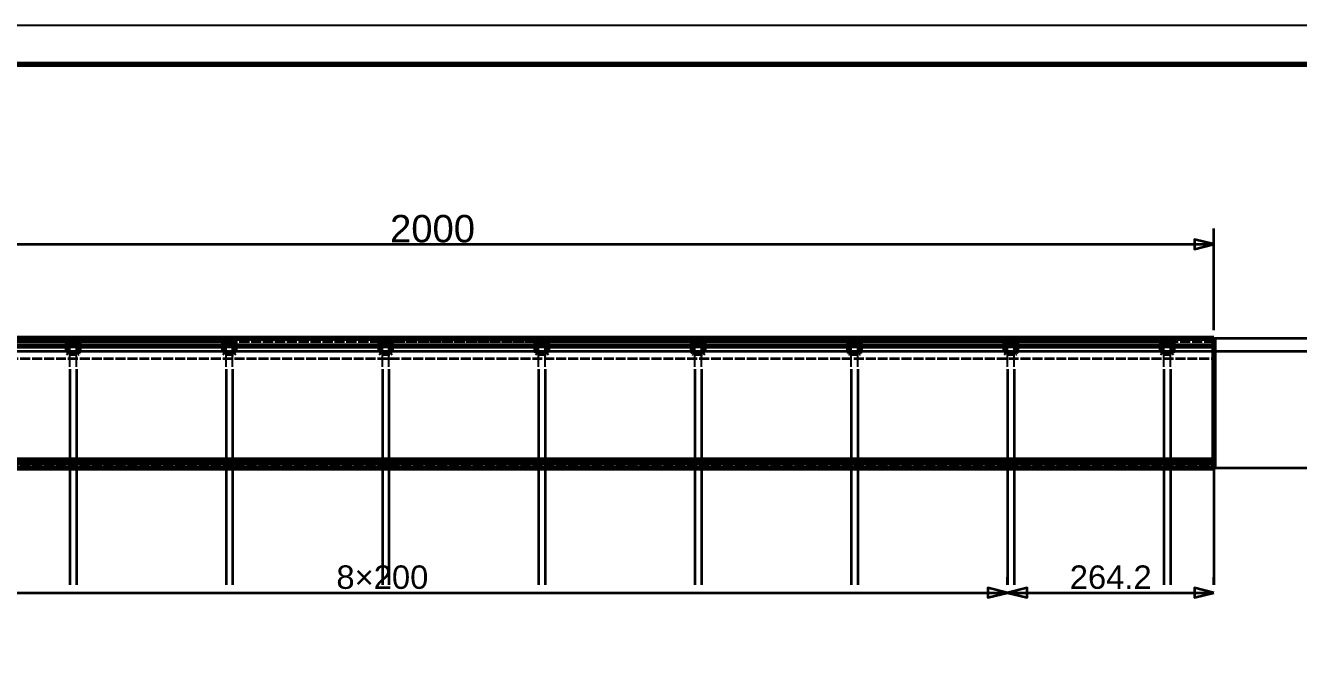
# Model space of a CAD drawing. Header units: millimetres. Extents: x 0 to 420, y 0 to 297.
# Drawn here: x 112.9 to 275.8, y 216.1 to 297 of the extents above; entities that cross this region are included whole.
import ezdxf
from ezdxf.enums import TextEntityAlignment as Align

# ---------------------------------------------------------------- set-up
doc = ezdxf.new("R2010")
doc.units = ezdxf.units.MM
doc.linetypes.add('CENTER', pattern=[5.08, 3.175, -0.635, 0.635, -0.635])
doc.linetypes.add('DASHED', pattern=[1.524, 1.27, -0.254])
doc.styles.add('GOST', font='Arial')

msp = doc.modelspace()

# ---------------------------------------------------------------- linework, layer by layer
at = {"color": 7, "lineweight": 35}
for p, q in [((265, 258), (265, 271)), ((65, 269), (265, 269)), ((265, 257), (280, 257)), ((80.88, 255.3), (280, 255.3)), ((81.72, 255.3), (280, 255.3)), ((100.88, 255.3), (280, 255.3)), ((101.72, 255.3), (280, 255.3)), ((120.88, 255.3), (280, 255.3)), ((121.72, 255.3), (280, 255.3)), ((140.88, 255.3), (280, 255.3)), ((141.72, 255.3), (280, 255.3)), ((160.88, 255.3), (280, 255.3)), ((161.72, 255.3), (280, 255.3)), ((180.88, 255.3), (280, 255.3)), ((181.72, 255.3), (280, 255.3)), ((200.88, 255.3), (280, 255.3)), ((201.72, 255.3), (280, 255.3)), ((220.88, 255.3), (280, 255.3)), ((221.72, 255.3), (280, 255.3)), ((240.88, 255.3), (280, 255.3)), ((241.72, 255.3), (280, 255.3)), ((260.88, 255.3), (280, 255.3)), ((261.72, 255.3), (280, 255.3)), ((118.58, 253), (118.58, 225.4)), ((119.42, 253), (119.42, 225.4)), ((138.58, 253), (138.58, 225.4)), ((139.42, 253), (139.42, 225.4)), ((158.58, 253), (158.58, 225.4)), ((159.42, 253), (159.42, 225.4)), ((178.58, 253), (178.58, 225.4)), ((179.42, 253), (179.42, 225.4)), ((198.58, 253), (198.58, 225.4)), ((199.42, 253), (199.42, 225.4)), ((218.58, 253), (218.58, 225.4)), ((219.42, 253), (219.42, 225.4)), ((238.58, 253), (238.58, 225.4)), ((239.42, 253), (239.42, 225.4)), ((258.58, 253), (258.58, 225.4)), ((259.42, 253), (259.42, 225.4)), ((265, 240.4), (265, 225.4)), ((265, 240.4), (280, 240.4)), ((238.58, 225.4), (238.58, 226.4)), ((238.58, 225.4), (238.58, 226.4)), ((265, 225.4), (265, 226.4)), ((78.58, 224.4), (238.58, 224.4)), ((238.58, 224.4), (265, 224.4))]:
    msp.add_line(p, q, dxfattribs=at)
at = {"color": 5, "linetype": 'DASHED', "lineweight": 35}
for p, q in [((265, 256.5), (65, 256.5)), ((118.28, 256.5), (99.72, 256.5)), ((118.28, 257), (119.72, 257)), ((118.28, 257), (118.28, 256.5)), ((118.28, 256.5), (118.28, 256.5)), ((118.28, 256.5), (118.28, 256.49)), ((118.28, 256.49), (118.28, 256.47)), ((118.28, 256.47), (118.28, 256.45)), ((118.28, 256.45), (118.28, 256.42)), ((118.28, 256.42), (118.28, 256.39)), ((118.28, 256.39), (118.28, 256.35)), ((118.28, 256.35), (118.28, 256.31)), ((118.28, 256.31), (118.28, 256.27)), ((118.28, 256.27), (118.28, 256.22)), ((118.28, 256.22), (118.28, 256.17)), ((118.28, 256.17), (118.28, 256.11)), ((118.28, 256.11), (118.28, 256.06)), ((118.28, 256.06), (118.28, 256)), ((118.28, 256), (118.28, 255.3)), ((119.72, 257), (119.72, 256.5)), ((138.28, 256.5), (119.72, 256.5)), ((119.72, 256.49), (119.72, 256.5)), ((119.72, 256.5), (119.72, 256.5)), ((119.72, 256.47), (119.72, 256.49)), ((119.72, 256.45), (119.72, 256.47)), ((119.72, 256.42), (119.72, 256.45)), ((119.72, 256.39), (119.72, 256.42)), ((119.72, 256.35), (119.72, 256.39)), ((119.72, 256.31), (119.72, 256.35)), ((119.72, 256.27), (119.72, 256.31)), ((119.72, 256.22), (119.72, 256.27)), ((119.72, 256.17), (119.72, 256.22)), ((119.72, 256.11), (119.72, 256.17)), ((119.72, 256.06), (119.72, 256.11)), ((119.72, 256), (119.72, 256.06)), ((119.72, 255.3), (119.72, 256)), ((138.28, 257), (139.72, 257)), ((138.28, 257), (138.28, 256.5)), ((138.28, 256.5), (138.28, 256.5)), ((138.28, 256.5), (138.28, 256.49)), ((138.28, 256.49), (138.28, 256.47)), ((138.28, 256.47), (138.28, 256.45)), ((138.28, 256.45), (138.28, 256.42)), ((138.28, 256.42), (138.28, 256.39)), ((138.28, 256.39), (138.28, 256.35)), ((138.28, 256.35), (138.28, 256.31)), ((138.28, 256.31), (138.28, 256.27)), ((138.28, 256.27), (138.28, 256.22)), ((138.28, 256.22), (138.28, 256.17)), ((138.28, 256.17), (138.28, 256.11)), ((138.28, 256.11), (138.28, 256.06)), ((138.28, 256.06), (138.28, 256)), ((138.28, 256), (138.28, 255.3)), ((139.72, 257), (139.72, 256.5)), ((158.28, 256.5), (139.72, 256.5)), ((139.72, 256.49), (139.72, 256.5)), ((139.72, 256.5), (139.72, 256.5)), ((139.72, 256.47), (139.72, 256.49)), ((139.72, 256.45), (139.72, 256.47)), ((139.72, 256.42), (139.72, 256.45)), ((139.72, 256.39), (139.72, 256.42)), ((139.72, 256.35), (139.72, 256.39)), ((139.72, 256.31), (139.72, 256.35)), ((139.72, 256.27), (139.72, 256.31)), ((139.72, 256.22), (139.72, 256.27)), ((139.72, 256.17), (139.72, 256.22)), ((139.72, 256.11), (139.72, 256.17)), ((139.72, 256.06), (139.72, 256.11)), ((139.72, 256), (139.72, 256.06)), ((139.72, 255.3), (139.72, 256)), ((158.28, 257), (159.72, 257)), ((158.28, 257), (158.28, 256.5)), ((158.28, 256.5), (158.28, 256.5)), ((158.28, 256.5), (158.28, 256.49)), ((158.28, 256.49), (158.28, 256.47)), ((158.28, 256.47), (158.28, 256.45)), ((158.28, 256.45), (158.28, 256.42)), ((158.28, 256.42), (158.28, 256.39)), ((158.28, 256.39), (158.28, 256.35)), ((158.28, 256.35), (158.28, 256.31)), ((158.28, 256.31), (158.28, 256.27)), ((158.28, 256.27), (158.28, 256.22)), ((158.28, 256.22), (158.28, 256.17)), ((158.28, 256.17), (158.28, 256.11)), ((158.28, 256.11), (158.28, 256.06)), ((158.28, 256.06), (158.28, 256)), ((158.28, 256), (158.28, 255.3)), ((159.72, 257), (159.72, 256.5)), ((178.28, 256.5), (159.72, 256.5)), ((159.72, 256.49), (159.72, 256.5)), ((159.72, 256.5), (159.72, 256.5)), ((159.72, 256.47), (159.72, 256.49)), ((159.72, 256.45), (159.72, 256.47)), ((159.72, 256.42), (159.72, 256.45)), ((159.72, 256.39), (159.72, 256.42)), ((159.72, 256.35), (159.72, 256.39)), ((159.72, 256.31), (159.72, 256.35)), ((159.72, 256.27), (159.72, 256.31)), ((159.72, 256.22), (159.72, 256.27)), ((159.72, 256.17), (159.72, 256.22)), ((159.72, 256.11), (159.72, 256.17)), ((159.72, 256.06), (159.72, 256.11)), ((159.72, 256), (159.72, 256.06)), ((159.72, 255.3), (159.72, 256)), ((178.28, 257), (179.72, 257)), ((178.28, 257), (178.28, 256.5)), ((178.28, 256.5), (178.28, 256.5)), ((178.28, 256.5), (178.28, 256.49)), ((178.28, 256.49), (178.28, 256.47)), ((178.28, 256.47), (178.28, 256.45)), ((178.28, 256.45), (178.28, 256.42)), ((178.28, 256.42), (178.28, 256.39)), ((178.28, 256.39), (178.28, 256.35)), ((178.28, 256.35), (178.28, 256.31)), ((178.28, 256.31), (178.28, 256.27)), ((178.28, 256.27), (178.28, 256.22)), ((178.28, 256.22), (178.28, 256.17)), ((178.28, 256.17), (178.28, 256.11)), ((178.28, 256.11), (178.28, 256.06)), ((178.28, 256.06), (178.28, 256)), ((178.28, 256), (178.28, 255.3)), ((179.72, 257), (179.72, 256.5)), ((198.28, 256.5), (179.72, 256.5)), ((179.72, 256.49), (179.72, 256.5)), ((179.72, 256.5), (179.72, 256.5)), ((179.72, 256.47), (179.72, 256.49)), ((179.72, 256.45), (179.72, 256.47)), ((179.72, 256.42), (179.72, 256.45)), ((179.72, 256.39), (179.72, 256.42)), ((179.72, 256.35), (179.72, 256.39)), ((179.72, 256.31), (179.72, 256.35)), ((179.72, 256.27), (179.72, 256.31)), ((179.72, 256.22), (179.72, 256.27)), ((179.72, 256.17), (179.72, 256.22)), ((179.72, 256.11), (179.72, 256.17)), ((179.72, 256.06), (179.72, 256.11)), ((179.72, 256), (179.72, 256.06)), ((179.72, 255.3), (179.72, 256)), ((198.28, 257), (199.72, 257)), ((198.28, 257), (198.28, 256.5)), ((198.28, 256.5), (198.28, 256.5)), ((198.28, 256.5), (198.28, 256.49)), ((198.28, 256.49), (198.28, 256.47)), ((198.28, 256.47), (198.28, 256.45)), ((198.28, 256.45), (198.28, 256.42)), ((198.28, 256.42), (198.28, 256.39)), ((198.28, 256.39), (198.28, 256.35)), ((198.28, 256.35), (198.28, 256.31)), ((198.28, 256.31), (198.28, 256.27)), ((198.28, 256.27), (198.28, 256.22)), ((198.28, 256.22), (198.28, 256.17)), ((198.28, 256.17), (198.28, 256.11)), ((198.28, 256.11), (198.28, 256.06)), ((198.28, 256.06), (198.28, 256)), ((198.28, 256), (198.28, 255.3)), ((199.72, 257), (199.72, 256.5)), ((218.28, 256.5), (199.72, 256.5)), ((199.72, 256.49), (199.72, 256.5)), ((199.72, 256.5), (199.72, 256.5)), ((199.72, 256.47), (199.72, 256.49)), ((199.72, 256.45), (199.72, 256.47)), ((199.72, 256.42), (199.72, 256.45)), ((199.72, 256.39), (199.72, 256.42)), ((199.72, 256.35), (199.72, 256.39)), ((199.72, 256.31), (199.72, 256.35)), ((199.72, 256.27), (199.72, 256.31)), ((199.72, 256.22), (199.72, 256.27)), ((199.72, 256.17), (199.72, 256.22)), ((199.72, 256.11), (199.72, 256.17)), ((199.72, 256.06), (199.72, 256.11)), ((199.72, 256), (199.72, 256.06)), ((199.72, 255.3), (199.72, 256)), ((218.28, 257), (219.72, 257)), ((218.28, 257), (218.28, 256.5)), ((218.28, 256.5), (218.28, 256.5)), ((218.28, 256.5), (218.28, 256.49)), ((218.28, 256.49), (218.28, 256.47)), ((218.28, 256.47), (218.28, 256.45)), ((218.28, 256.45), (218.28, 256.42)), ((218.28, 256.42), (218.28, 256.39)), ((218.28, 256.39), (218.28, 256.35)), ((218.28, 256.35), (218.28, 256.31)), ((218.28, 256.31), (218.28, 256.27)), ((218.28, 256.27), (218.28, 256.22)), ((218.28, 256.22), (218.28, 256.17)), ((218.28, 256.17), (218.28, 256.11)), ((218.28, 256.11), (218.28, 256.06)), ((218.28, 256.06), (218.28, 256)), ((218.28, 256), (218.28, 255.3)), ((219.72, 257), (219.72, 256.5)), ((238.28, 256.5), (219.72, 256.5)), ((219.72, 256.49), (219.72, 256.5)), ((219.72, 256.5), (219.72, 256.5)), ((219.72, 256.47), (219.72, 256.49)), ((219.72, 256.45), (219.72, 256.47)), ((219.72, 256.42), (219.72, 256.45)), ((219.72, 256.39), (219.72, 256.42)), ((219.72, 256.35), (219.72, 256.39)), ((219.72, 256.31), (219.72, 256.35)), ((219.72, 256.27), (219.72, 256.31)), ((219.72, 256.22), (219.72, 256.27)), ((219.72, 256.17), (219.72, 256.22)), ((219.72, 256.11), (219.72, 256.17)), ((219.72, 256.06), (219.72, 256.11)), ((219.72, 256), (219.72, 256.06)), ((219.72, 255.3), (219.72, 256)), ((238.28, 257), (239.72, 257)), ((238.28, 257), (238.28, 256.5)), ((238.28, 256.5), (238.28, 256.5)), ((238.28, 256.5), (238.28, 256.49)), ((238.28, 256.49), (238.28, 256.47)), ((238.28, 256.47), (238.28, 256.45)), ((238.28, 256.45), (238.28, 256.42)), ((238.28, 256.42), (238.28, 256.39)), ((238.28, 256.39), (238.28, 256.35)), ((238.28, 256.35), (238.28, 256.31)), ((238.28, 256.31), (238.28, 256.27)), ((238.28, 256.27), (238.28, 256.22)), ((238.28, 256.22), (238.28, 256.17)), ((238.28, 256.17), (238.28, 256.11)), ((238.28, 256.11), (238.28, 256.06)), ((238.28, 256.06), (238.28, 256)), ((238.28, 256), (238.28, 255.3)), ((239.72, 257), (239.72, 256.5)), ((258.28, 256.5), (239.72, 256.5)), ((239.72, 256.49), (239.72, 256.5)), ((239.72, 256.5), (239.72, 256.5)), ((239.72, 256.47), (239.72, 256.49)), ((239.72, 256.45), (239.72, 256.47)), ((239.72, 256.42), (239.72, 256.45)), ((239.72, 256.39), (239.72, 256.42)), ((239.72, 256.35), (239.72, 256.39)), ((239.72, 256.31), (239.72, 256.35)), ((239.72, 256.27), (239.72, 256.31)), ((239.72, 256.22), (239.72, 256.27)), ((239.72, 256.17), (239.72, 256.22)), ((239.72, 256.11), (239.72, 256.17)), ((239.72, 256.06), (239.72, 256.11)), ((239.72, 256), (239.72, 256.06)), ((239.72, 255.3), (239.72, 256)), ((258.28, 257), (259.72, 257)), ((258.28, 257), (258.28, 256.5)), ((258.28, 256.5), (258.28, 256.5)), ((258.28, 256.5), (258.28, 256.49)), ((258.28, 256.49), (258.28, 256.47)), ((258.28, 256.47), (258.28, 256.45)), ((258.28, 256.45), (258.28, 256.42)), ((258.28, 256.42), (258.28, 256.39)), ((258.28, 256.39), (258.28, 256.35)), ((258.28, 256.35), (258.28, 256.31)), ((258.28, 256.31), (258.28, 256.27)), ((258.28, 256.27), (258.28, 256.22)), ((258.28, 256.22), (258.28, 256.17)), ((258.28, 256.17), (258.28, 256.11)), ((258.28, 256.11), (258.28, 256.06)), ((258.28, 256.06), (258.28, 256)), ((258.28, 256), (258.28, 255.3)), ((259.72, 257), (259.72, 256.5)), ((265, 256.5), (259.72, 256.5)), ((259.72, 256.49), (259.72, 256.5)), ((259.72, 256.5), (259.72, 256.5)), ((259.72, 256.47), (259.72, 256.49)), ((259.72, 256.45), (259.72, 256.47)), ((259.72, 256.42), (259.72, 256.45)), ((259.72, 256.39), (259.72, 256.42)), ((259.72, 256.35), (259.72, 256.39)), ((259.72, 256.31), (259.72, 256.35)), ((259.72, 256.27), (259.72, 256.31)), ((259.72, 256.22), (259.72, 256.27)), ((259.72, 256.17), (259.72, 256.22)), ((259.72, 256.11), (259.72, 256.17)), ((259.72, 256.06), (259.72, 256.11)), ((259.72, 256), (259.72, 256.06)), ((259.72, 255.3), (259.72, 256)), ((265, 256.99), (265, 257)), ((265, 256.97), (265, 256.99)), ((265, 256.94), (265, 256.97)), ((265, 256.9), (265, 256.94)), ((265, 256.85), (265, 256.9)), ((265, 256.78), (265, 256.85)), ((265, 256.71), (265, 256.78)), ((265, 256.62), (265, 256.71)), ((265, 256.53), (265, 256.62)), ((265, 256.43), (265, 256.53)), ((265, 256.5), (265, 256.5)), ((265, 256.5), (265, 256.49)), ((265, 256.49), (265, 256.5)), ((265, 256.5), (265, 256.5)), ((265, 256.49), (265, 256.47)), ((265, 256.47), (265, 256.49)), ((265, 256.47), (265, 256.45)), ((265, 256.45), (265, 256.47)), ((265, 256.45), (265, 256.42)), ((265, 256.42), (265, 256.45)), ((265, 256.33), (265, 256.43)), ((265, 256.42), (265, 256.39)), ((265, 256.39), (265, 256.42)), ((265, 256.39), (265, 256.35)), ((265, 256.35), (265, 256.39)), ((265, 256.35), (265, 256.31)), ((265, 256.31), (265, 256.35)), ((265, 256.22), (265, 256.33)), ((265, 256.31), (265, 256.27)), ((265, 256.27), (265, 256.31)), ((265, 256.27), (265, 256.22)), ((265, 256.22), (265, 256.27)), ((265, 256.11), (265, 256.22)), ((265, 256.22), (265, 256.17)), ((265, 256.17), (265, 256.22)), ((265, 256.17), (265, 256.11)), ((265, 256.11), (265, 256.17)), ((265, 256), (265, 256.11)), ((265, 256.11), (265, 256.06)), ((265, 256.06), (265, 256.11)), ((265, 256.06), (265, 256)), ((265, 256), (265, 256.06)), ((265, 254.4), (265, 256)), ((265, 256), (265, 254.4)), ((265, 241.4), (265, 256)), ((65, 254.4), (265, 254.4)), ((65, 254.4), (265, 254.4)), ((118.3, 255.19), (118.28, 255.3)), ((118.37, 255.09), (118.3, 255.19)), ((118.47, 255.02), (118.37, 255.09)), ((118.58, 255), (118.47, 255.02)), ((118.58, 255), (119.42, 255)), ((119.53, 255.02), (119.42, 255)), ((119.63, 255.09), (119.53, 255.02)), ((119.7, 255.19), (119.63, 255.09)), ((119.72, 255.3), (119.7, 255.19)), ((138.3, 255.19), (138.28, 255.3)), ((138.37, 255.09), (138.3, 255.19)), ((138.47, 255.02), (138.37, 255.09)), ((138.58, 255), (138.47, 255.02)), ((138.58, 255), (139.42, 255)), ((139.53, 255.02), (139.42, 255)), ((139.63, 255.09), (139.53, 255.02)), ((139.7, 255.19), (139.63, 255.09)), ((139.72, 255.3), (139.7, 255.19)), ((158.3, 255.19), (158.28, 255.3)), ((158.37, 255.09), (158.3, 255.19)), ((158.47, 255.02), (158.37, 255.09)), ((158.58, 255), (158.47, 255.02)), ((158.58, 255), (159.42, 255)), ((159.53, 255.02), (159.42, 255)), ((159.63, 255.09), (159.53, 255.02)), ((159.7, 255.19), (159.63, 255.09)), ((159.72, 255.3), (159.7, 255.19)), ((178.3, 255.19), (178.28, 255.3)), ((178.37, 255.09), (178.3, 255.19)), ((178.47, 255.02), (178.37, 255.09)), ((178.58, 255), (178.47, 255.02)), ((178.58, 255), (179.42, 255)), ((179.53, 255.02), (179.42, 255)), ((179.63, 255.09), (179.53, 255.02)), ((179.7, 255.19), (179.63, 255.09)), ((179.72, 255.3), (179.7, 255.19)), ((198.3, 255.19), (198.28, 255.3)), ((198.37, 255.09), (198.3, 255.19)), ((198.47, 255.02), (198.37, 255.09)), ((198.58, 255), (198.47, 255.02)), ((198.58, 255), (199.42, 255)), ((199.53, 255.02), (199.42, 255)), ((199.63, 255.09), (199.53, 255.02)), ((199.7, 255.19), (199.63, 255.09)), ((199.72, 255.3), (199.7, 255.19)), ((218.3, 255.19), (218.28, 255.3)), ((218.37, 255.09), (218.3, 255.19)), ((218.47, 255.02), (218.37, 255.09)), ((218.58, 255), (218.47, 255.02)), ((218.58, 255), (219.42, 255)), ((219.53, 255.02), (219.42, 255)), ((219.63, 255.09), (219.53, 255.02)), ((219.7, 255.19), (219.63, 255.09)), ((219.72, 255.3), (219.7, 255.19)), ((238.3, 255.19), (238.28, 255.3)), ((238.37, 255.09), (238.3, 255.19)), ((238.47, 255.02), (238.37, 255.09)), ((238.58, 255), (238.47, 255.02)), ((238.58, 255), (239.42, 255)), ((239.53, 255.02), (239.42, 255)), ((239.63, 255.09), (239.53, 255.02)), ((239.7, 255.19), (239.63, 255.09)), ((239.72, 255.3), (239.7, 255.19)), ((258.3, 255.19), (258.28, 255.3)), ((258.37, 255.09), (258.3, 255.19)), ((258.47, 255.02), (258.37, 255.09)), ((258.58, 255), (258.47, 255.02)), ((258.58, 255), (259.42, 255)), ((259.53, 255.02), (259.42, 255)), ((259.63, 255.09), (259.53, 255.02)), ((259.7, 255.19), (259.63, 255.09)), ((259.72, 255.3), (259.7, 255.19)), ((265, 241.34), (265, 241.4)), ((265, 241.29), (265, 241.34)), ((265, 241.23), (265, 241.29)), ((265, 241.18), (265, 241.23)), ((265, 241.13), (265, 241.18)), ((265, 241.09), (265, 241.13)), ((265, 240.9), (65, 240.9)), ((65, 240.9), (265, 240.9)), ((265, 240.4), (65, 240.4)), ((265, 241.05), (265, 241.09)), ((265, 241.01), (265, 241.05)), ((265, 240.98), (265, 241.01)), ((265, 240.95), (265, 240.98)), ((265, 240.93), (265, 240.95)), ((265, 240.91), (265, 240.93)), ((265, 240.9), (265, 240.91)), ((265, 240.9), (265, 240.9)), ((265, 240.4), (265, 240.9))]:
    msp.add_line(p, q, dxfattribs=at)
at = {"color": 1, "lineweight": 70}
for p, q in [((99.72, 257), (118.28, 257)), ((99.72, 257), (118.28, 257)), ((99.72, 256), (118.28, 256)), ((118.28, 256.99), (118.28, 257)), ((118.28, 257), (118.37, 257)), ((118.28, 256.97), (118.28, 256.99)), ((118.28, 256.94), (118.28, 256.97)), ((118.28, 256.9), (118.28, 256.94)), ((118.28, 256.85), (118.28, 256.9)), ((118.28, 256.78), (118.28, 256.85)), ((118.28, 256.71), (118.28, 256.78)), ((118.28, 256.62), (118.28, 256.71)), ((118.28, 256.53), (118.28, 256.62)), ((118.28, 256.43), (118.28, 256.53)), ((118.37, 256.5), (118.28, 256.5)), ((118.28, 256.33), (118.28, 256.43)), ((118.28, 256.22), (118.28, 256.33)), ((118.28, 256.11), (118.28, 256.22)), ((118.28, 256), (118.28, 256.11)), ((118.28, 255.3), (118.28, 256)), ((119.72, 256), (118.28, 256)), ((118.37, 257), (118.46, 257)), ((118.46, 256.5), (118.37, 256.5)), ((118.46, 257), (118.56, 257)), ((118.56, 256.5), (118.46, 256.5)), ((118.56, 257), (118.66, 257)), ((118.66, 256.5), (118.56, 256.5)), ((118.66, 257), (118.77, 257)), ((118.77, 256.5), (118.66, 256.5)), ((118.77, 257), (118.89, 257)), ((118.89, 256.5), (118.77, 256.5)), ((118.89, 257), (119, 257)), ((119, 256.5), (118.89, 256.5)), ((119, 257), (119.11, 257)), ((119.11, 256.5), (119, 256.5)), ((119.11, 257), (119.23, 257)), ((119.23, 256.5), (119.11, 256.5)), ((119.23, 257), (119.34, 257)), ((119.34, 256.5), (119.23, 256.5)), ((119.34, 257), (119.44, 257)), ((119.44, 256.5), (119.34, 256.5)), ((119.44, 257), (119.54, 257)), ((119.54, 256.5), (119.44, 256.5)), ((119.54, 257), (119.63, 257)), ((119.63, 256.5), (119.54, 256.5)), ((119.63, 257), (119.72, 257)), ((119.72, 256.5), (119.63, 256.5)), ((119.72, 257), (138.28, 257)), ((119.72, 257), (119.72, 256.99)), ((119.72, 257), (138.28, 257)), ((119.72, 256.99), (119.72, 256.97)), ((119.72, 256.97), (119.72, 256.94)), ((119.72, 256.94), (119.72, 256.9)), ((119.72, 256.9), (119.72, 256.85)), ((119.72, 256.85), (119.72, 256.78)), ((119.72, 256.78), (119.72, 256.71)), ((119.72, 256.71), (119.72, 256.62)), ((119.72, 256.62), (119.72, 256.53)), ((119.72, 256.53), (119.72, 256.43)), ((119.72, 256.43), (119.72, 256.33)), ((119.72, 256.33), (119.72, 256.22)), ((119.72, 256.22), (119.72, 256.11)), ((119.72, 256.11), (119.72, 256)), ((119.72, 256), (119.72, 255.3)), ((119.72, 256), (138.28, 256)), ((138.28, 256.99), (138.28, 257)), ((138.28, 257), (138.37, 257)), ((138.28, 256.97), (138.28, 256.99)), ((138.28, 256.94), (138.28, 256.97)), ((138.28, 256.9), (138.28, 256.94)), ((138.28, 256.85), (138.28, 256.9)), ((138.28, 256.78), (138.28, 256.85)), ((138.28, 256.71), (138.28, 256.78)), ((138.28, 256.62), (138.28, 256.71)), ((138.28, 256.53), (138.28, 256.62)), ((138.28, 256.43), (138.28, 256.53)), ((138.37, 256.5), (138.28, 256.5)), ((138.28, 256.33), (138.28, 256.43)), ((138.28, 256.22), (138.28, 256.33)), ((138.28, 256.11), (138.28, 256.22)), ((138.28, 256), (138.28, 256.11)), ((138.28, 255.3), (138.28, 256)), ((139.72, 256), (138.28, 256)), ((138.37, 257), (138.46, 257)), ((138.46, 256.5), (138.37, 256.5)), ((138.46, 257), (138.56, 257)), ((138.56, 256.5), (138.46, 256.5)), ((138.56, 257), (138.66, 257)), ((138.66, 256.5), (138.56, 256.5)), ((138.66, 257), (138.77, 257)), ((138.77, 256.5), (138.66, 256.5)), ((138.77, 257), (138.89, 257)), ((138.89, 256.5), (138.77, 256.5)), ((138.89, 257), (139, 257)), ((139, 256.5), (138.89, 256.5)), ((139, 257), (139.11, 257)), ((139.11, 256.5), (139, 256.5)), ((139.11, 257), (139.23, 257)), ((139.23, 256.5), (139.11, 256.5)), ((139.23, 257), (139.34, 257)), ((139.34, 256.5), (139.23, 256.5)), ((139.34, 257), (139.44, 257)), ((139.44, 256.5), (139.34, 256.5)), ((139.44, 257), (139.54, 257)), ((139.54, 256.5), (139.44, 256.5)), ((139.54, 257), (139.63, 257)), ((139.63, 256.5), (139.54, 256.5)), ((139.63, 257), (139.72, 257)), ((139.72, 256.5), (139.63, 256.5)), ((139.72, 257), (158.28, 257)), ((139.72, 257), (139.72, 256.99)), ((139.72, 257), (158.28, 257)), ((139.72, 256.99), (139.72, 256.97)), ((139.72, 256.97), (139.72, 256.94)), ((139.72, 256.94), (139.72, 256.9)), ((139.72, 256.9), (139.72, 256.85)), ((139.72, 256.85), (139.72, 256.78)), ((139.72, 256.78), (139.72, 256.71)), ((139.72, 256.71), (139.72, 256.62)), ((139.72, 256.62), (139.72, 256.53)), ((139.72, 256.53), (139.72, 256.43)), ((139.72, 256.43), (139.72, 256.33)), ((139.72, 256.33), (139.72, 256.22)), ((139.72, 256.22), (139.72, 256.11)), ((139.72, 256.11), (139.72, 256)), ((139.72, 256), (139.72, 255.3)), ((139.72, 256), (158.28, 256)), ((158.28, 256.99), (158.28, 257)), ((158.28, 257), (158.37, 257)), ((158.28, 256.97), (158.28, 256.99)), ((158.28, 256.94), (158.28, 256.97)), ((158.28, 256.9), (158.28, 256.94)), ((158.28, 256.85), (158.28, 256.9)), ((158.28, 256.78), (158.28, 256.85)), ((158.28, 256.71), (158.28, 256.78)), ((158.28, 256.62), (158.28, 256.71)), ((158.28, 256.53), (158.28, 256.62)), ((158.28, 256.43), (158.28, 256.53)), ((158.37, 256.5), (158.28, 256.5)), ((158.28, 256.33), (158.28, 256.43)), ((158.28, 256.22), (158.28, 256.33)), ((158.28, 256.11), (158.28, 256.22)), ((158.28, 256), (158.28, 256.11)), ((158.28, 255.3), (158.28, 256)), ((159.72, 256), (158.28, 256)), ((158.37, 257), (158.46, 257)), ((158.46, 256.5), (158.37, 256.5)), ((158.46, 257), (158.56, 257)), ((158.56, 256.5), (158.46, 256.5)), ((158.56, 257), (158.66, 257)), ((158.66, 256.5), (158.56, 256.5)), ((158.66, 257), (158.77, 257)), ((158.77, 256.5), (158.66, 256.5)), ((158.77, 257), (158.89, 257)), ((158.89, 256.5), (158.77, 256.5)), ((158.89, 257), (159, 257)), ((159, 256.5), (158.89, 256.5)), ((159, 257), (159.11, 257)), ((159.11, 256.5), (159, 256.5)), ((159.11, 257), (159.23, 257)), ((159.23, 256.5), (159.11, 256.5)), ((159.23, 257), (159.34, 257)), ((159.34, 256.5), (159.23, 256.5)), ((159.34, 257), (159.44, 257)), ((159.44, 256.5), (159.34, 256.5)), ((159.44, 257), (159.54, 257)), ((159.54, 256.5), (159.44, 256.5)), ((159.54, 257), (159.63, 257)), ((159.63, 256.5), (159.54, 256.5)), ((159.63, 257), (159.72, 257)), ((159.72, 256.5), (159.63, 256.5)), ((159.72, 257), (178.28, 257)), ((159.72, 257), (159.72, 256.99)), ((159.72, 257), (178.28, 257)), ((159.72, 256.99), (159.72, 256.97)), ((159.72, 256.97), (159.72, 256.94)), ((159.72, 256.94), (159.72, 256.9)), ((159.72, 256.9), (159.72, 256.85)), ((159.72, 256.85), (159.72, 256.78)), ((159.72, 256.78), (159.72, 256.71)), ((159.72, 256.71), (159.72, 256.62)), ((159.72, 256.62), (159.72, 256.53)), ((159.72, 256.53), (159.72, 256.43)), ((159.72, 256.43), (159.72, 256.33)), ((159.72, 256.33), (159.72, 256.22)), ((159.72, 256.22), (159.72, 256.11)), ((159.72, 256.11), (159.72, 256)), ((159.72, 256), (159.72, 255.3)), ((159.72, 256), (178.28, 256)), ((178.28, 256.99), (178.28, 257)), ((178.28, 257), (178.37, 257)), ((178.28, 256.97), (178.28, 256.99)), ((178.28, 256.94), (178.28, 256.97)), ((178.28, 256.9), (178.28, 256.94)), ((178.28, 256.85), (178.28, 256.9)), ((178.28, 256.78), (178.28, 256.85)), ((178.28, 256.71), (178.28, 256.78)), ((178.28, 256.62), (178.28, 256.71)), ((178.28, 256.53), (178.28, 256.62)), ((178.28, 256.43), (178.28, 256.53)), ((178.37, 256.5), (178.28, 256.5)), ((178.28, 256.33), (178.28, 256.43)), ((178.28, 256.22), (178.28, 256.33)), ((178.28, 256.11), (178.28, 256.22)), ((178.28, 256), (178.28, 256.11)), ((178.28, 255.3), (178.28, 256)), ((179.72, 256), (178.28, 256)), ((178.37, 257), (178.46, 257)), ((178.46, 256.5), (178.37, 256.5)), ((178.46, 257), (178.56, 257)), ((178.56, 256.5), (178.46, 256.5)), ((178.56, 257), (178.66, 257)), ((178.66, 256.5), (178.56, 256.5)), ((178.66, 257), (178.77, 257)), ((178.77, 256.5), (178.66, 256.5)), ((178.77, 257), (178.89, 257)), ((178.89, 256.5), (178.77, 256.5)), ((178.89, 257), (179, 257)), ((179, 256.5), (178.89, 256.5)), ((179, 257), (179.11, 257)), ((179.11, 256.5), (179, 256.5)), ((179.11, 257), (179.23, 257)), ((179.23, 256.5), (179.11, 256.5)), ((179.23, 257), (179.34, 257)), ((179.34, 256.5), (179.23, 256.5)), ((179.34, 257), (179.44, 257)), ((179.44, 256.5), (179.34, 256.5)), ((179.44, 257), (179.54, 257)), ((179.54, 256.5), (179.44, 256.5)), ((179.54, 257), (179.63, 257)), ((179.63, 256.5), (179.54, 256.5)), ((179.63, 257), (179.72, 257)), ((179.72, 256.5), (179.63, 256.5)), ((179.72, 257), (198.28, 257)), ((179.72, 257), (179.72, 256.99)), ((179.72, 257), (198.28, 257)), ((179.72, 256.99), (179.72, 256.97)), ((179.72, 256.97), (179.72, 256.94)), ((179.72, 256.94), (179.72, 256.9)), ((179.72, 256.9), (179.72, 256.85)), ((179.72, 256.85), (179.72, 256.78)), ((179.72, 256.78), (179.72, 256.71)), ((179.72, 256.71), (179.72, 256.62)), ((179.72, 256.62), (179.72, 256.53)), ((179.72, 256.53), (179.72, 256.43)), ((179.72, 256.43), (179.72, 256.33)), ((179.72, 256.33), (179.72, 256.22)), ((179.72, 256.22), (179.72, 256.11)), ((179.72, 256.11), (179.72, 256)), ((179.72, 256), (179.72, 255.3)), ((179.72, 256), (198.28, 256)), ((198.28, 256.99), (198.28, 257)), ((198.28, 257), (198.37, 257)), ((198.28, 256.97), (198.28, 256.99)), ((198.28, 256.94), (198.28, 256.97)), ((198.28, 256.9), (198.28, 256.94)), ((198.28, 256.85), (198.28, 256.9)), ((198.28, 256.78), (198.28, 256.85)), ((198.28, 256.71), (198.28, 256.78)), ((198.28, 256.62), (198.28, 256.71)), ((198.28, 256.53), (198.28, 256.62)), ((198.28, 256.43), (198.28, 256.53)), ((198.37, 256.5), (198.28, 256.5)), ((198.28, 256.33), (198.28, 256.43)), ((198.28, 256.22), (198.28, 256.33)), ((198.28, 256.11), (198.28, 256.22)), ((198.28, 256), (198.28, 256.11)), ((198.28, 255.3), (198.28, 256)), ((199.72, 256), (198.28, 256)), ((198.37, 257), (198.46, 257)), ((198.46, 256.5), (198.37, 256.5)), ((198.46, 257), (198.56, 257)), ((198.56, 256.5), (198.46, 256.5)), ((198.56, 257), (198.66, 257)), ((198.66, 256.5), (198.56, 256.5)), ((198.66, 257), (198.77, 257)), ((198.77, 256.5), (198.66, 256.5)), ((198.77, 257), (198.89, 257)), ((198.89, 256.5), (198.77, 256.5)), ((198.89, 257), (199, 257)), ((199, 256.5), (198.89, 256.5)), ((199, 257), (199.11, 257)), ((199.11, 256.5), (199, 256.5)), ((199.11, 257), (199.23, 257)), ((199.23, 256.5), (199.11, 256.5)), ((199.23, 257), (199.34, 257)), ((199.34, 256.5), (199.23, 256.5)), ((199.34, 257), (199.44, 257)), ((199.44, 256.5), (199.34, 256.5)), ((199.44, 257), (199.54, 257)), ((199.54, 256.5), (199.44, 256.5)), ((199.54, 257), (199.63, 257)), ((199.63, 256.5), (199.54, 256.5)), ((199.63, 257), (199.72, 257)), ((199.72, 256.5), (199.63, 256.5)), ((199.72, 257), (218.28, 257)), ((199.72, 257), (199.72, 256.99)), ((199.72, 257), (218.28, 257)), ((199.72, 256.99), (199.72, 256.97)), ((199.72, 256.97), (199.72, 256.94)), ((199.72, 256.94), (199.72, 256.9)), ((199.72, 256.9), (199.72, 256.85)), ((199.72, 256.85), (199.72, 256.78)), ((199.72, 256.78), (199.72, 256.71)), ((199.72, 256.71), (199.72, 256.62)), ((199.72, 256.62), (199.72, 256.53)), ((199.72, 256.53), (199.72, 256.43)), ((199.72, 256.43), (199.72, 256.33)), ((199.72, 256.33), (199.72, 256.22)), ((199.72, 256.22), (199.72, 256.11)), ((199.72, 256.11), (199.72, 256)), ((199.72, 256), (199.72, 255.3)), ((199.72, 256), (218.28, 256)), ((218.28, 256.99), (218.28, 257)), ((218.28, 257), (218.37, 257)), ((218.28, 256.97), (218.28, 256.99)), ((218.28, 256.94), (218.28, 256.97)), ((218.28, 256.9), (218.28, 256.94)), ((218.28, 256.85), (218.28, 256.9)), ((218.28, 256.78), (218.28, 256.85)), ((218.28, 256.71), (218.28, 256.78)), ((218.28, 256.62), (218.28, 256.71)), ((218.28, 256.53), (218.28, 256.62)), ((218.28, 256.43), (218.28, 256.53)), ((218.37, 256.5), (218.28, 256.5)), ((218.28, 256.33), (218.28, 256.43)), ((218.28, 256.22), (218.28, 256.33)), ((218.28, 256.11), (218.28, 256.22)), ((218.28, 256), (218.28, 256.11)), ((218.28, 255.3), (218.28, 256)), ((219.72, 256), (218.28, 256)), ((218.37, 257), (218.46, 257)), ((218.46, 256.5), (218.37, 256.5)), ((218.46, 257), (218.56, 257)), ((218.56, 256.5), (218.46, 256.5)), ((218.56, 257), (218.66, 257)), ((218.66, 256.5), (218.56, 256.5)), ((218.66, 257), (218.77, 257)), ((218.77, 256.5), (218.66, 256.5)), ((218.77, 257), (218.89, 257)), ((218.89, 256.5), (218.77, 256.5)), ((218.89, 257), (219, 257)), ((219, 256.5), (218.89, 256.5)), ((219, 257), (219.11, 257)), ((219.11, 256.5), (219, 256.5)), ((219.11, 257), (219.23, 257)), ((219.23, 256.5), (219.11, 256.5)), ((219.23, 257), (219.34, 257)), ((219.34, 256.5), (219.23, 256.5)), ((219.34, 257), (219.44, 257)), ((219.44, 256.5), (219.34, 256.5)), ((219.44, 257), (219.54, 257)), ((219.54, 256.5), (219.44, 256.5)), ((219.54, 257), (219.63, 257)), ((219.63, 256.5), (219.54, 256.5)), ((219.63, 257), (219.72, 257)), ((219.72, 256.5), (219.63, 256.5)), ((219.72, 257), (238.28, 257)), ((219.72, 257), (219.72, 256.99)), ((219.72, 257), (238.28, 257)), ((219.72, 256.99), (219.72, 256.97)), ((219.72, 256.97), (219.72, 256.94)), ((219.72, 256.94), (219.72, 256.9)), ((219.72, 256.9), (219.72, 256.85)), ((219.72, 256.85), (219.72, 256.78)), ((219.72, 256.78), (219.72, 256.71)), ((219.72, 256.71), (219.72, 256.62)), ((219.72, 256.62), (219.72, 256.53)), ((219.72, 256.53), (219.72, 256.43)), ((219.72, 256.43), (219.72, 256.33)), ((219.72, 256.33), (219.72, 256.22)), ((219.72, 256.22), (219.72, 256.11)), ((219.72, 256.11), (219.72, 256)), ((219.72, 256), (219.72, 255.3)), ((219.72, 256), (238.28, 256)), ((238.28, 256.99), (238.28, 257)), ((238.28, 257), (238.37, 257)), ((238.28, 256.97), (238.28, 256.99)), ((238.28, 256.94), (238.28, 256.97)), ((238.28, 256.9), (238.28, 256.94)), ((238.28, 256.85), (238.28, 256.9)), ((238.28, 256.78), (238.28, 256.85)), ((238.28, 256.71), (238.28, 256.78)), ((238.28, 256.62), (238.28, 256.71)), ((238.28, 256.53), (238.28, 256.62)), ((238.28, 256.43), (238.28, 256.53)), ((238.37, 256.5), (238.28, 256.5)), ((238.28, 256.33), (238.28, 256.43)), ((238.28, 256.22), (238.28, 256.33)), ((238.28, 256.11), (238.28, 256.22)), ((238.28, 256), (238.28, 256.11)), ((238.28, 255.3), (238.28, 256)), ((239.72, 256), (238.28, 256)), ((238.37, 257), (238.46, 257)), ((238.46, 256.5), (238.37, 256.5)), ((238.46, 257), (238.56, 257)), ((238.56, 256.5), (238.46, 256.5)), ((238.56, 257), (238.66, 257)), ((238.66, 256.5), (238.56, 256.5)), ((238.66, 257), (238.77, 257)), ((238.77, 256.5), (238.66, 256.5)), ((238.77, 257), (238.89, 257)), ((238.89, 256.5), (238.77, 256.5)), ((238.89, 257), (239, 257)), ((239, 256.5), (238.89, 256.5)), ((239, 257), (239.11, 257)), ((239.11, 256.5), (239, 256.5)), ((239.11, 257), (239.23, 257)), ((239.23, 256.5), (239.11, 256.5)), ((239.23, 257), (239.34, 257)), ((239.34, 256.5), (239.23, 256.5)), ((239.34, 257), (239.44, 257)), ((239.44, 256.5), (239.34, 256.5)), ((239.44, 257), (239.54, 257)), ((239.54, 256.5), (239.44, 256.5)), ((239.54, 257), (239.63, 257)), ((239.63, 256.5), (239.54, 256.5)), ((239.63, 257), (239.72, 257)), ((239.72, 256.5), (239.63, 256.5)), ((239.72, 257), (258.28, 257)), ((239.72, 257), (239.72, 256.99)), ((239.72, 257), (258.28, 257)), ((239.72, 256.99), (239.72, 256.97)), ((239.72, 256.97), (239.72, 256.94)), ((239.72, 256.94), (239.72, 256.9)), ((239.72, 256.9), (239.72, 256.85)), ((239.72, 256.85), (239.72, 256.78)), ((239.72, 256.78), (239.72, 256.71)), ((239.72, 256.71), (239.72, 256.62)), ((239.72, 256.62), (239.72, 256.53)), ((239.72, 256.53), (239.72, 256.43)), ((239.72, 256.43), (239.72, 256.33)), ((239.72, 256.33), (239.72, 256.22)), ((239.72, 256.22), (239.72, 256.11)), ((239.72, 256.11), (239.72, 256)), ((239.72, 256), (239.72, 255.3)), ((239.72, 256), (258.28, 256)), ((258.28, 256.99), (258.28, 257)), ((258.28, 257), (258.37, 257)), ((258.28, 256.97), (258.28, 256.99)), ((258.28, 256.94), (258.28, 256.97)), ((258.28, 256.9), (258.28, 256.94)), ((258.28, 256.85), (258.28, 256.9)), ((258.28, 256.78), (258.28, 256.85)), ((258.28, 256.71), (258.28, 256.78)), ((258.28, 256.62), (258.28, 256.71)), ((258.28, 256.53), (258.28, 256.62)), ((258.28, 256.43), (258.28, 256.53)), ((258.37, 256.5), (258.28, 256.5)), ((258.28, 256.33), (258.28, 256.43)), ((258.28, 256.22), (258.28, 256.33)), ((258.28, 256.11), (258.28, 256.22)), ((258.28, 256), (258.28, 256.11)), ((258.28, 255.3), (258.28, 256)), ((259.72, 256), (258.28, 256)), ((258.37, 257), (258.46, 257)), ((258.46, 256.5), (258.37, 256.5)), ((258.46, 257), (258.56, 257)), ((258.56, 256.5), (258.46, 256.5)), ((258.56, 257), (258.66, 257)), ((258.66, 256.5), (258.56, 256.5)), ((258.66, 257), (258.77, 257)), ((258.77, 256.5), (258.66, 256.5)), ((258.77, 257), (258.89, 257)), ((258.89, 256.5), (258.77, 256.5)), ((258.89, 257), (259, 257)), ((259, 256.5), (258.89, 256.5)), ((259, 257), (259.11, 257)), ((259.11, 256.5), (259, 256.5)), ((259.11, 257), (259.23, 257)), ((259.23, 256.5), (259.11, 256.5)), ((259.23, 257), (259.34, 257)), ((259.34, 256.5), (259.23, 256.5)), ((259.34, 257), (259.44, 257)), ((259.44, 256.5), (259.34, 256.5)), ((259.44, 257), (259.54, 257)), ((259.54, 256.5), (259.44, 256.5)), ((259.54, 257), (259.63, 257)), ((259.63, 256.5), (259.54, 256.5)), ((259.63, 257), (259.72, 257)), ((259.72, 256.5), (259.63, 256.5)), ((259.72, 257), (265, 257)), ((259.72, 257), (259.72, 256.99)), ((259.72, 257), (265, 257)), ((259.72, 256.99), (259.72, 256.97)), ((259.72, 256.97), (259.72, 256.94)), ((259.72, 256.94), (259.72, 256.9)), ((259.72, 256.9), (259.72, 256.85)), ((259.72, 256.85), (259.72, 256.78)), ((259.72, 256.78), (259.72, 256.71)), ((259.72, 256.71), (259.72, 256.62)), ((259.72, 256.62), (259.72, 256.53)), ((259.72, 256.53), (259.72, 256.43)), ((259.72, 256.43), (259.72, 256.33)), ((259.72, 256.33), (259.72, 256.22)), ((259.72, 256.22), (259.72, 256.11)), ((259.72, 256.11), (259.72, 256)), ((259.72, 256), (259.72, 255.3)), ((259.72, 256), (265, 256)), ((265, 257), (265, 256.99)), ((265, 256.99), (265, 256.97)), ((265, 256.97), (265, 256.94)), ((265, 256.94), (265, 256.9)), ((265, 256.9), (265, 256.85)), ((265, 256.85), (265, 256.78)), ((265, 256.78), (265, 256.71)), ((265, 256.71), (265, 256.62)), ((265, 256.62), (265, 256.53)), ((265, 256.53), (265, 256.43)), ((265, 256.43), (265, 256.33)), ((265, 256.33), (265, 256.22)), ((265, 256.22), (265, 256.11)), ((265, 256.11), (265, 256)), ((265, 256), (265, 241.4)), ((118.28, 255.3), (118.3, 255.19)), ((118.3, 255.19), (118.37, 255.09)), ((118.37, 255.09), (118.47, 255.02)), ((118.47, 255.02), (118.58, 255)), ((119.42, 255), (118.58, 255)), ((119.42, 255), (119.53, 255.02)), ((119.53, 255.02), (119.63, 255.09)), ((119.63, 255.09), (119.7, 255.19)), ((119.7, 255.19), (119.72, 255.3)), ((138.28, 255.3), (138.3, 255.19)), ((138.3, 255.19), (138.37, 255.09)), ((138.37, 255.09), (138.47, 255.02)), ((138.47, 255.02), (138.58, 255)), ((139.42, 255), (138.58, 255)), ((139.42, 255), (139.53, 255.02)), ((139.53, 255.02), (139.63, 255.09)), ((139.63, 255.09), (139.7, 255.19)), ((139.7, 255.19), (139.72, 255.3)), ((158.28, 255.3), (158.3, 255.19)), ((158.3, 255.19), (158.37, 255.09)), ((158.37, 255.09), (158.47, 255.02)), ((158.47, 255.02), (158.58, 255)), ((159.42, 255), (158.58, 255)), ((159.42, 255), (159.53, 255.02)), ((159.53, 255.02), (159.63, 255.09)), ((159.63, 255.09), (159.7, 255.19)), ((159.7, 255.19), (159.72, 255.3)), ((178.28, 255.3), (178.3, 255.19)), ((178.3, 255.19), (178.37, 255.09)), ((178.37, 255.09), (178.47, 255.02)), ((178.47, 255.02), (178.58, 255)), ((179.42, 255), (178.58, 255)), ((179.42, 255), (179.53, 255.02)), ((179.53, 255.02), (179.63, 255.09)), ((179.63, 255.09), (179.7, 255.19)), ((179.7, 255.19), (179.72, 255.3)), ((198.28, 255.3), (198.3, 255.19)), ((198.3, 255.19), (198.37, 255.09)), ((198.37, 255.09), (198.47, 255.02)), ((198.47, 255.02), (198.58, 255)), ((199.42, 255), (198.58, 255)), ((199.42, 255), (199.53, 255.02)), ((199.53, 255.02), (199.63, 255.09)), ((199.63, 255.09), (199.7, 255.19)), ((199.7, 255.19), (199.72, 255.3)), ((218.28, 255.3), (218.3, 255.19)), ((218.3, 255.19), (218.37, 255.09)), ((218.37, 255.09), (218.47, 255.02)), ((218.47, 255.02), (218.58, 255)), ((219.42, 255), (218.58, 255)), ((219.42, 255), (219.53, 255.02)), ((219.53, 255.02), (219.63, 255.09)), ((219.63, 255.09), (219.7, 255.19)), ((219.7, 255.19), (219.72, 255.3)), ((238.28, 255.3), (238.3, 255.19)), ((238.3, 255.19), (238.37, 255.09)), ((238.37, 255.09), (238.47, 255.02)), ((238.47, 255.02), (238.58, 255)), ((239.42, 255), (238.58, 255)), ((239.42, 255), (239.53, 255.02)), ((239.53, 255.02), (239.63, 255.09)), ((239.63, 255.09), (239.7, 255.19)), ((239.7, 255.19), (239.72, 255.3)), ((258.28, 255.3), (258.3, 255.19)), ((258.3, 255.19), (258.37, 255.09)), ((258.37, 255.09), (258.47, 255.02)), ((258.47, 255.02), (258.58, 255)), ((259.42, 255), (258.58, 255)), ((259.42, 255), (259.53, 255.02)), ((259.53, 255.02), (259.63, 255.09)), ((259.63, 255.09), (259.7, 255.19)), ((259.7, 255.19), (259.72, 255.3)), ((65, 241.4), (265, 241.4)), ((265, 241.4), (265, 241.29)), ((265, 241.29), (265, 241.18)), ((265, 241.18), (265, 241.07)), ((65, 240.4), (265, 240.4)), ((265, 241.07), (265, 240.97)), ((265, 240.97), (265, 240.87)), ((265, 240.87), (265, 240.78)), ((265, 240.78), (265, 240.69)), ((265, 240.69), (265, 240.62)), ((265, 240.62), (265, 240.55)), ((265, 240.55), (265, 240.5)), ((265, 240.5), (265, 240.46)), ((265, 240.46), (265, 240.43)), ((265, 240.43), (265, 240.41)), ((265, 240.41), (265, 240.4))]:
    msp.add_line(p, q, dxfattribs=at)
at = {"color": 4, "linetype": 'CENTER', "lineweight": 25}
for p, q in [((118.58, 253.3), (118.58, 257.3)), ((119.42, 253.3), (119.42, 257.3)), ((138.58, 253.3), (138.58, 257.3)), ((139.42, 253.3), (139.42, 257.3)), ((158.58, 253.3), (158.58, 257.3)), ((159.42, 253.3), (159.42, 257.3)), ((178.58, 253.3), (178.58, 257.3)), ((179.42, 253.3), (179.42, 257.3)), ((198.58, 253.3), (198.58, 257.3)), ((199.42, 253.3), (199.42, 257.3)), ((218.58, 253.3), (218.58, 257.3)), ((219.42, 253.3), (219.42, 257.3)), ((238.58, 253.3), (238.58, 257.3)), ((239.42, 253.3), (239.42, 257.3)), ((258.58, 253.3), (258.58, 257.3)), ((259.42, 253.3), (259.42, 257.3)), ((116.58, 255.3), (120.58, 255.3)), ((117.42, 255.3), (121.42, 255.3)), ((136.58, 255.3), (140.58, 255.3)), ((137.42, 255.3), (141.42, 255.3)), ((156.58, 255.3), (160.58, 255.3)), ((157.42, 255.3), (161.42, 255.3)), ((176.58, 255.3), (180.58, 255.3)), ((177.42, 255.3), (181.42, 255.3)), ((196.58, 255.3), (200.58, 255.3)), ((197.42, 255.3), (201.42, 255.3)), ((216.58, 255.3), (220.58, 255.3)), ((217.42, 255.3), (221.42, 255.3)), ((236.58, 255.3), (240.58, 255.3)), ((237.42, 255.3), (241.42, 255.3)), ((256.58, 255.3), (260.58, 255.3)), ((257.42, 255.3), (261.42, 255.3))]:
    msp.add_line(p, q, dxfattribs=at)
at = {"color": 7, "lineweight": 25}
msp.add_lwpolyline([(0, 0), (420, 0), (420, 297), (0, 297)], close=True, dxfattribs=at)
at = {"color": 7, "lineweight": 70}
msp.add_lwpolyline([(20, 5), (415, 5), (415, 292), (20, 292)], close=True, dxfattribs=at)
at = {"color": 7, "lineweight": 35}
for points in [[(265, 269), (262.5, 269.62), (262.5, 268.38)], [(238.58, 224.4), (236.08, 225.03), (236.08, 223.78)], [(238.58, 224.4), (241.08, 223.78), (241.08, 225.03)], [(265, 224.4), (262.5, 225.03), (262.5, 223.78)]]:
    msp.add_lwpolyline(points, close=True, dxfattribs=at)

# ---------------------------------------------------------------- texts
at = {"color": 7, "style": 'GOST'}
for s, height, p in [('2000', 3.5, (165, 271)), ('8×200', 3, (158.58, 226.4)), ('264.2', 3, (251.79, 226.4))]:
    msp.add_text(s, height=height, dxfattribs=at).set_placement(p, align=Align.MIDDLE)

doc.saveas('drawing.dxf')
